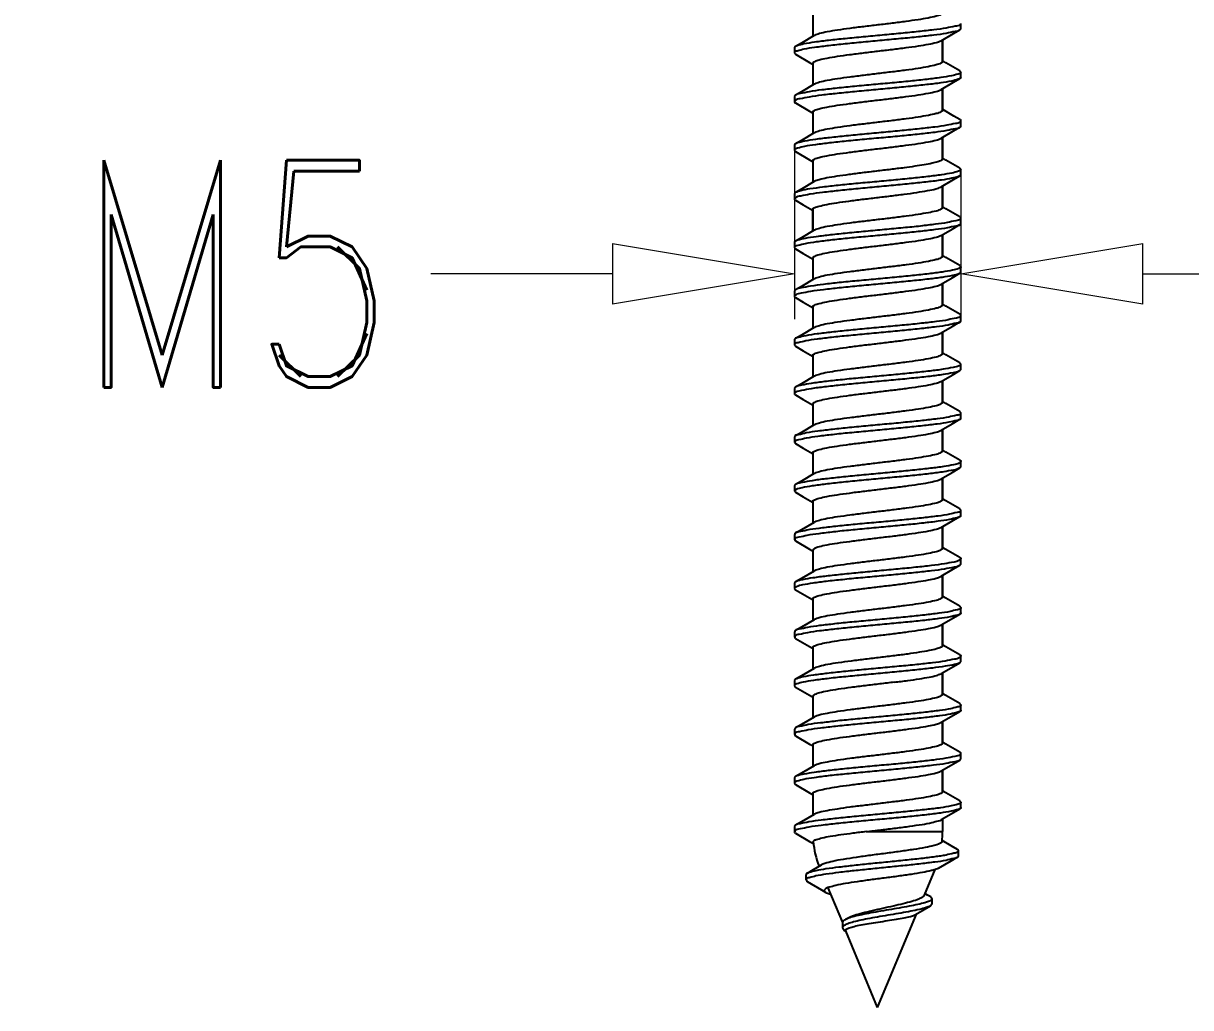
# Model space of a CAD drawing. Header units: millimetres. Extents: x -1995 to -555, y 489 to 1011.
# Drawn here: x -1491.46 to -1455.5, y 550.83 to 581.16 of the extents above; entities that cross this region are included whole.
import ezdxf

# ---------------------------------------------------------------- set-up
doc = ezdxf.new("R2010")
doc.units = ezdxf.units.MM
doc.layers.add('dim', color=82, linetype='Continuous', lineweight=9)
doc.styles.add('ROMAND', font='romand.shx', dxfattribs={"width": 0.75, "bigfont": 'gbcbig.shx'})
doc.dimstyles.new('YanXiu', dxfattribs={"dimtxt": 2.5, "dimasz": 2.2, "dimexe": 1, "dimexo": 0, "dimgap": 0.66, "dimtad": 0, "dimzin": 1, "dimdsep": 46, "dimtxsty": 'ROMAND', "dimblk": 'CLOSEDBLANK', "dimcen": 0, "dimclrd": 3, "dimclre": 3, "dimclrt": 7, "dimazin": 0, "dimtfac": 1, "dimtofl": 0, "dimtmove": 0, "dimatfit": 3, "dimldrblk": 'CLOSEDBLANK', "dimfxl": 1, "dimlwd": 5, "dimlwe": 5, "dimarcsym": 0})

# ---------------------------------------------------------------- blocks, each defined once
blk = doc.blocks.new('_ClosedBlank')
at = {"color": 0, "linetype": 'ByBlock', "lineweight": -2}
for p, q in [((-1, 0.1667), (0, 0)), ((-1, 0.1667), (-1, -0.1667)), ((0, 0), (-1, -0.1667))]:
    blk.add_line(p, q, dxfattribs=at)
blk = doc.blocks.new('*D175')
at = {"layer": 'Defpoints', "color": 0}
for p in [(-1467.705, 578.83), (-1462.575, 578.08), (-1467.705, 573.442)]:
    blk.add_point(p, dxfattribs=at)
at = {"layer": 'dim', "color": 3, "lineweight": 5}
for p, q in [((-1467.705, 577.431), (-1467.705, 572.043)), ((-1462.575, 576.681), (-1462.575, 572.043)), ((-1473.305, 573.442), (-1478.905, 573.442)), ((-1456.975, 573.442), (-1451.375, 573.442))]:
    blk.add_line(p, q, dxfattribs=at)
at = {"layer": 'dim', "color": 3, "lineweight": 5, "xscale": 5.600000000000001, "yscale": 5.600000000000001, "zscale": 5.600000000000001}
blk.add_blockref('_ClosedBlank', (-1467.705, 573.442), dxfattribs=at)
at = {"layer": 'dim', "color": 3, "lineweight": 5, "xscale": 5.600000000000001, "yscale": 5.600000000000001, "zscale": 5.600000000000001, "rotation": 180}
blk.add_blockref('_ClosedBlank', (-1462.575, 573.442), dxfattribs=at)
at = {"layer": 'dim', "color": 7, "insert": (-1484.929, 573.442), "char_height": 7, "attachment_point": 5, "style": 'ROMAND'}
blk.add_mtext('M5', dxfattribs=at)

msp = doc.modelspace()

# ---------------------------------------------------------------- linework, layer by layer
at = {"color": 7, "linetype": 'Continuous'}
for p, q in [((-1467.14, 581.423), (-1467.14, 580.762)), ((-1462.575, 580.999), (-1462.575, 581.161)), ((-1462.575, 580.999), (-1462.608, 580.961)), ((-1467.705, 580.411), (-1467.705, 580.249)), ((-1463.14, 579.987), (-1463.14, 580.648)), ((-1463.14, 580.648), (-1463.14, 579.987)), ((-1467.705, 580.249), (-1467.672, 580.211)), ((-1467.14, 579.923), (-1467.14, 579.262)), ((-1462.608, 579.699), (-1462.575, 579.661)), ((-1462.575, 579.499), (-1462.575, 579.661)), ((-1467.672, 578.949), (-1467.705, 578.911)), ((-1463.14, 578.487), (-1463.14, 579.148)), ((-1463.14, 579.148), (-1463.14, 578.487)), ((-1467.705, 578.911), (-1467.705, 578.749)), ((-1467.14, 578.423), (-1467.14, 577.762)), ((-1462.792, 578.307), (-1463.129, 578.505)), ((-1462.608, 578.199), (-1462.792, 578.307)), ((-1462.575, 577.999), (-1462.575, 578.161)), ((-1463.14, 576.987), (-1463.14, 577.648)), ((-1463.14, 577.648), (-1463.14, 576.987)), ((-1467.705, 577.411), (-1467.705, 577.249)), ((-1467.705, 577.249), (-1467.672, 577.211)), ((-1467.14, 576.923), (-1467.14, 576.262)), ((-1462.608, 576.699), (-1462.575, 576.661)), ((-1462.575, 576.499), (-1462.608, 576.461)), ((-1462.575, 576.499), (-1462.575, 576.661)), ((-1463.14, 575.487), (-1463.14, 576.148)), ((-1463.14, 576.148), (-1463.14, 575.487)), ((-1467.672, 575.949), (-1467.705, 575.911)), ((-1467.705, 575.911), (-1467.705, 575.749)), ((-1467.672, 575.711), (-1467.436, 575.572)), ((-1467.436, 575.572), (-1467.151, 575.404)), ((-1467.14, 574.762), (-1467.14, 575.423)), ((-1467.14, 575.423), (-1467.14, 574.762)), ((-1462.575, 574.999), (-1462.575, 575.161)), ((-1463.14, 573.987), (-1463.14, 574.648)), ((-1463.14, 574.648), (-1463.14, 573.987)), ((-1467.705, 574.411), (-1467.705, 574.249)), ((-1467.705, 574.249), (-1467.672, 574.211)), ((-1467.672, 574.211), (-1467.436, 574.072)), ((-1467.436, 574.072), (-1467.151, 573.904)), ((-1467.14, 573.923), (-1467.14, 573.262)), ((-1462.608, 573.699), (-1462.575, 573.661)), ((-1462.575, 573.499), (-1462.575, 573.661)), ((-1462.575, 573.499), (-1462.608, 573.461)), ((-1467.672, 572.949), (-1467.705, 572.911)), ((-1467.705, 572.911), (-1467.705, 572.749)), ((-1463.14, 572.487), (-1463.14, 573.148)), ((-1463.14, 573.148), (-1463.14, 572.487)), ((-1467.672, 572.711), (-1467.436, 572.572)), ((-1467.436, 572.572), (-1467.151, 572.404)), ((-1467.14, 572.423), (-1467.14, 571.762)), ((-1462.575, 571.999), (-1462.575, 572.161)), ((-1467.705, 571.411), (-1467.705, 571.249)), ((-1463.14, 570.987), (-1463.14, 571.648)), ((-1463.14, 571.648), (-1463.14, 570.987)), ((-1467.705, 571.249), (-1467.673, 571.211)), ((-1467.673, 571.211), (-1467.436, 571.072)), ((-1467.436, 571.072), (-1467.151, 570.904)), ((-1467.14, 570.923), (-1467.14, 570.262)), ((-1462.608, 570.699), (-1462.575, 570.661)), ((-1462.575, 570.499), (-1462.608, 570.461)), ((-1462.575, 570.499), (-1462.575, 570.661)), ((-1463.14, 569.487), (-1463.14, 570.148)), ((-1463.14, 570.148), (-1463.14, 569.487)), ((-1467.672, 569.949), (-1467.705, 569.911)), ((-1467.705, 569.911), (-1467.705, 569.749)), ((-1467.672, 569.711), (-1467.436, 569.572)), ((-1467.436, 569.572), (-1467.151, 569.404)), ((-1467.14, 569.423), (-1467.14, 568.762)), ((-1462.608, 569.199), (-1462.575, 569.161)), ((-1462.575, 568.999), (-1462.575, 569.161)), ((-1463.14, 567.987), (-1463.14, 568.648)), ((-1463.14, 568.648), (-1463.14, 567.987)), ((-1467.705, 568.411), (-1467.705, 568.249)), ((-1467.705, 568.249), (-1467.672, 568.211)), ((-1467.672, 568.211), (-1467.436, 568.072)), ((-1467.436, 568.072), (-1467.151, 567.904)), ((-1467.14, 567.923), (-1467.14, 567.262)), ((-1462.575, 567.499), (-1462.608, 567.461)), ((-1462.575, 567.499), (-1462.575, 567.661)), ((-1463.14, 566.487), (-1463.14, 567.148)), ((-1463.14, 567.148), (-1463.14, 566.487)), ((-1467.672, 566.949), (-1467.705, 566.911)), ((-1467.705, 566.911), (-1467.705, 566.749)), ((-1467.705, 566.749), (-1467.672, 566.711)), ((-1467.672, 566.711), (-1467.436, 566.572)), ((-1467.436, 566.572), (-1467.151, 566.404)), ((-1467.14, 566.423), (-1467.14, 565.762)), ((-1462.608, 566.199), (-1462.575, 566.161)), ((-1462.575, 565.999), (-1462.575, 566.161)), ((-1463.14, 564.987), (-1463.14, 565.648)), ((-1463.14, 565.648), (-1463.14, 564.987)), ((-1467.705, 565.411), (-1467.705, 565.249)), ((-1467.14, 564.923), (-1467.14, 564.262)), ((-1462.575, 564.499), (-1462.575, 564.661)), ((-1462.575, 564.499), (-1462.608, 564.461)), ((-1467.672, 563.949), (-1467.705, 563.911)), ((-1467.705, 563.911), (-1467.705, 563.749)), ((-1463.14, 563.487), (-1463.14, 564.148)), ((-1463.14, 564.148), (-1463.14, 563.487)), ((-1467.705, 563.749), (-1467.672, 563.711)), ((-1467.14, 563.423), (-1467.14, 562.762)), ((-1462.608, 563.199), (-1462.575, 563.161)), ((-1462.575, 562.999), (-1462.575, 563.161)), ((-1467.705, 562.411), (-1467.705, 562.249)), ((-1463.14, 561.987), (-1463.14, 562.648)), ((-1463.14, 562.648), (-1463.14, 561.987)), ((-1467.14, 561.923), (-1467.14, 561.262)), ((-1462.575, 561.499), (-1462.608, 561.461)), ((-1462.575, 561.499), (-1462.575, 561.661)), ((-1463.14, 560.487), (-1463.14, 561.148)), ((-1463.14, 561.148), (-1463.14, 560.487)), ((-1467.672, 560.949), (-1467.705, 560.911)), ((-1467.705, 560.911), (-1467.705, 560.749)), ((-1467.705, 560.749), (-1467.672, 560.711)), ((-1467.14, 560.423), (-1467.14, 559.762)), ((-1462.608, 560.199), (-1462.575, 560.161)), ((-1462.575, 559.999), (-1462.575, 560.161)), ((-1463.14, 558.987), (-1463.14, 559.648)), ((-1463.14, 559.648), (-1463.14, 558.987)), ((-1467.705, 559.411), (-1467.705, 559.249)), ((-1467.14, 558.923), (-1467.14, 558.262)), ((-1462.575, 558.499), (-1462.608, 558.461)), ((-1462.575, 558.499), (-1462.575, 558.661)), ((-1463.14, 557.487), (-1463.14, 558.148)), ((-1463.14, 558.148), (-1463.14, 557.487)), ((-1467.672, 557.949), (-1467.705, 557.911)), ((-1467.705, 557.911), (-1467.705, 557.749)), ((-1467.705, 557.749), (-1467.672, 557.711)), ((-1467.14, 557.423), (-1467.14, 556.762)), ((-1462.608, 557.199), (-1462.575, 557.161)), ((-1462.575, 556.999), (-1462.575, 557.161)), ((-1463.14, 556.648), (-1463.14, 556.255)), ((-1467.672, 556.449), (-1467.705, 556.411)), ((-1467.705, 556.411), (-1467.705, 556.249)), ((-1467.672, 556.211), (-1467.236, 555.955)), ((-1467.236, 555.955), (-1467.117, 555.885)), ((-1465.493, 556.255), (-1463.14, 556.255)), ((-1462.878, 555.819), (-1463.154, 555.982)), ((-1462.684, 555.705), (-1462.878, 555.819)), ((-1462.651, 555.504), (-1462.651, 555.666)), ((-1467.35, 554.925), (-1467.35, 554.762)), ((-1463.377, 555.085), (-1463.705, 554.295)), ((-1467.312, 554.718), (-1466.874, 554.463)), ((-1466.671, 554.525), (-1466.226, 553.451)), ((-1466.874, 554.463), (-1466.735, 554.382)), ((-1463.6, 554.299), (-1463.682, 554.35)), ((-1463.506, 554.241), (-1463.6, 554.299)), ((-1463.506, 554.241), (-1463.463, 554.188)), ((-1463.463, 554.026), (-1463.463, 554.188)), ((-1463.463, 554.026), (-1463.514, 553.967)), ((-1466.222, 553.452), (-1466.222, 553.29)), ((-1465.14, 550.83), (-1463.945, 553.715)), ((-1466.141, 553.198), (-1466.114, 553.182)), ((-1465.14, 550.83), (-1466.122, 553.2))]:
    msp.add_line(p, q, dxfattribs=at)
for points in [[(-1467.098, 580.786), (-1467.488, 580.557), (-1467.672, 580.449)], [(-1463.181, 580.624), (-1462.799, 580.848), (-1462.608, 580.961)], [(-1467.672, 580.211), (-1467.236, 579.955), (-1467.151, 579.904)], [(-1462.608, 579.699), (-1463.037, 579.951), (-1463.129, 580.005)], [(-1463.181, 579.124), (-1462.799, 579.348), (-1462.608, 579.461)], [(-1467.098, 579.286), (-1467.488, 579.057), (-1467.672, 578.949)], [(-1467.672, 578.711), (-1467.236, 578.455), (-1467.151, 578.404)], [(-1463.181, 577.624), (-1462.799, 577.848), (-1462.608, 577.961)], [(-1467.098, 577.786), (-1467.488, 577.557), (-1467.672, 577.449)], [(-1467.672, 577.211), (-1467.236, 576.955), (-1467.151, 576.904)], [(-1462.608, 576.699), (-1463.037, 576.951), (-1463.129, 577.005)], [(-1463.181, 576.124), (-1462.799, 576.348), (-1462.608, 576.461)], [(-1467.098, 576.286), (-1467.488, 576.057), (-1467.672, 575.949)], [(-1462.608, 575.199), (-1463.037, 575.451), (-1463.129, 575.505)], [(-1467.098, 574.786), (-1467.488, 574.557), (-1467.672, 574.449)], [(-1463.181, 574.624), (-1462.844, 574.822), (-1462.608, 574.961)], [(-1462.608, 573.699), (-1463.037, 573.951), (-1463.129, 574.005)], [(-1467.098, 573.286), (-1467.488, 573.057), (-1467.672, 572.949)], [(-1463.181, 573.124), (-1462.844, 573.322), (-1462.608, 573.461)], [(-1462.608, 572.199), (-1463.037, 572.451), (-1463.129, 572.505)], [(-1467.098, 571.786), (-1467.488, 571.557), (-1467.672, 571.449)], [(-1463.181, 571.624), (-1462.844, 571.822), (-1462.608, 571.961)], [(-1462.608, 570.699), (-1463.037, 570.951), (-1463.129, 571.005)], [(-1463.181, 570.124), (-1462.844, 570.322), (-1462.608, 570.461)], [(-1467.098, 570.286), (-1467.488, 570.057), (-1467.672, 569.949)], [(-1462.608, 569.199), (-1463.037, 569.451), (-1463.129, 569.505)], [(-1463.181, 568.624), (-1462.844, 568.822), (-1462.608, 568.961)], [(-1467.098, 568.786), (-1467.488, 568.557), (-1467.672, 568.449)], [(-1462.608, 567.699), (-1463.037, 567.951), (-1463.129, 568.005)], [(-1463.181, 567.124), (-1462.844, 567.322), (-1462.608, 567.461)], [(-1467.098, 567.286), (-1467.488, 567.057), (-1467.672, 566.949)], [(-1462.608, 566.199), (-1463.037, 566.451), (-1463.129, 566.505)], [(-1467.098, 565.786), (-1467.488, 565.557), (-1467.672, 565.449)], [(-1463.181, 565.624), (-1462.799, 565.848), (-1462.608, 565.961)], [(-1467.672, 565.211), (-1467.236, 564.955), (-1467.151, 564.904)], [(-1462.608, 564.699), (-1463.037, 564.951), (-1463.129, 565.005)], [(-1467.098, 564.286), (-1467.488, 564.057), (-1467.672, 563.949)], [(-1463.181, 564.124), (-1462.799, 564.348), (-1462.608, 564.461)], [(-1467.672, 563.711), (-1467.236, 563.455), (-1467.151, 563.404)], [(-1462.608, 563.199), (-1463.037, 563.451), (-1463.129, 563.505)], [(-1467.098, 562.786), (-1467.488, 562.557), (-1467.672, 562.449)], [(-1463.181, 562.624), (-1462.799, 562.848), (-1462.608, 562.961)], [(-1467.672, 562.211), (-1467.236, 561.955), (-1467.151, 561.904)], [(-1462.608, 561.699), (-1463.037, 561.951), (-1463.129, 562.005)], [(-1463.181, 561.124), (-1462.799, 561.348), (-1462.608, 561.461)], [(-1467.098, 561.286), (-1467.488, 561.057), (-1467.672, 560.949)], [(-1467.672, 560.711), (-1467.236, 560.455), (-1467.151, 560.404)], [(-1462.608, 560.199), (-1463.037, 560.451), (-1463.129, 560.505)], [(-1463.181, 559.624), (-1462.799, 559.848), (-1462.608, 559.961)], [(-1467.098, 559.786), (-1467.488, 559.557), (-1467.672, 559.449)], [(-1467.672, 559.211), (-1467.236, 558.955), (-1467.151, 558.904)], [(-1462.608, 558.699), (-1463.037, 558.951), (-1463.129, 559.005)], [(-1463.181, 558.124), (-1462.799, 558.348), (-1462.608, 558.461)], [(-1467.098, 558.286), (-1467.488, 558.057), (-1467.672, 557.949)], [(-1467.672, 557.711), (-1467.236, 557.455), (-1467.151, 557.404)], [(-1462.608, 557.199), (-1463.037, 557.451), (-1463.129, 557.505)], [(-1467.098, 556.786), (-1467.488, 556.557), (-1467.672, 556.449)], [(-1463.181, 556.624), (-1462.799, 556.848), (-1462.608, 556.961)], [(-1466.884, 555.225), (-1467.129, 555.077), (-1467.314, 554.967)], [(-1463.26, 555.129), (-1462.877, 555.353), (-1462.685, 555.465)], [(-1463.972, 553.699), (-1463.711, 553.852), (-1463.514, 553.967)]]:
    msp.add_lwpolyline(points, dxfattribs=at)
for centre, radius, start, end in [((-1467.517, 569.757), 0.245, 124.9063, 128.7665), ((-1464.14, 556.255), 3, 185.7011, 200.8129), ((-1464.14, 556.255), 3, 185.7867, 200.8186), ((-1466.14, 556.255), 3, 354.1962, 0)]:
    msp.add_arc(centre, radius, start, end, dxfattribs=at)
for points, start_tangent, end_tangent in [([(-1463.14, 581.487), (-1463.19, 581.434), (-1463.34, 581.38), (-1463.582, 581.326), (-1463.896, 581.273), (-1464.271, 581.22), (-1464.691, 581.166), (-1465.133, 581.113), (-1465.576, 581.06), (-1466, 581.006), (-1466.376, 580.953), (-1466.692, 580.9), (-1466.936, 580.846), (-1467.089, 580.791), (-1467.099, 580.786)], (0, -1), (-0.870611, -0.491972)), ([(-1462.585, 581.163), (-1462.602, 581.126), (-1462.753, 581.072), (-1463.027, 581.017), (-1463.41, 580.963), (-1463.884, 580.908), (-1464.422, 580.854), (-1464.998, 580.799), (-1465.581, 580.745), (-1466.141, 580.69), (-1466.65, 580.636), (-1467.08, 580.581), (-1467.409, 580.527), (-1467.621, 580.473), (-1467.673, 580.451)], (-0.216056, -0.976381), (-0.885365, -0.464897)), ([(-1462.606, 580.959), (-1462.753, 580.909), (-1463.027, 580.855), (-1463.41, 580.8), (-1463.884, 580.746), (-1464.422, 580.691), (-1464.998, 580.637), (-1465.581, 580.582), (-1466.141, 580.528), (-1466.65, 580.473), (-1467.08, 580.419), (-1467.409, 580.365), (-1467.621, 580.31), (-1467.704, 580.256), (-1467.703, 580.249)], (-0.645369, -0.763871), (0.29618, -0.955132)), ([(-1467.673, 580.451), (-1467.704, 580.418), (-1467.703, 580.412)], (-0.885365, -0.464897), (0.29618, -0.955132)), ([(-1463.181, 580.624), (-1463.19, 580.619), (-1463.338, 580.565), (-1463.576, 580.512), (-1463.893, 580.458), (-1464.272, 580.405), (-1464.695, 580.351), (-1465.14, 580.298), (-1465.585, 580.244), (-1466.008, 580.19), (-1466.387, 580.137), (-1466.704, 580.083), (-1466.942, 580.03), (-1467.09, 579.976), (-1467.14, 579.923)], (-0.870055, -0.492955), (0, -1)), ([(-1462.577, 579.661), (-1462.576, 579.655), (-1462.657, 579.601), (-1462.866, 579.546), (-1463.194, 579.492), (-1463.622, 579.437), (-1464.13, 579.383), (-1464.689, 579.328), (-1465.272, 579.274), (-1465.848, 579.219), (-1466.388, 579.165), (-1466.862, 579.11), (-1467.248, 579.056), (-1467.524, 579.001), (-1467.673, 578.95)], (0.276932, -0.960889), (-0.653608, -0.756833)), ([(-1463.14, 579.987), (-1463.189, 579.934), (-1463.339, 579.88), (-1463.579, 579.826), (-1463.893, 579.773), (-1464.268, 579.72), (-1464.687, 579.667), (-1465.129, 579.614), (-1465.572, 579.56), (-1465.998, 579.506), (-1466.376, 579.453), (-1466.691, 579.4), (-1466.936, 579.346), (-1467.089, 579.291), (-1467.099, 579.286)], (0, -1), (-0.870656, -0.491892)), ([(-1462.607, 579.459), (-1462.657, 579.438), (-1462.866, 579.384), (-1463.194, 579.329), (-1463.622, 579.275), (-1464.13, 579.22), (-1464.689, 579.166), (-1465.272, 579.111), (-1465.848, 579.057), (-1466.388, 579.002), (-1466.862, 578.948), (-1467.248, 578.893), (-1467.524, 578.839), (-1467.676, 578.784), (-1467.696, 578.746)], (-0.882802, -0.469746), (-0.235907, -0.971776)), ([(-1462.577, 579.498), (-1462.576, 579.493), (-1462.607, 579.459)], (0.276932, -0.960889), (-0.882802, -0.469746)), ([(-1467.14, 578.423), (-1467.09, 578.476), (-1466.942, 578.53), (-1466.704, 578.583), (-1466.387, 578.637), (-1466.008, 578.69), (-1465.585, 578.744), (-1465.14, 578.798), (-1464.695, 578.851), (-1464.272, 578.905), (-1463.893, 578.958), (-1463.576, 579.012), (-1463.338, 579.065), (-1463.19, 579.119), (-1463.181, 579.124)], (0, 1), (0.870055, 0.492955)), ([(-1467.696, 578.746), (-1467.697, 578.73), (-1467.677, 578.703)], (-0.235907, -0.971776), (0.844959, -0.534832)), ([(-1463.14, 578.487), (-1463.189, 578.434), (-1463.337, 578.38), (-1463.577, 578.327), (-1463.89, 578.274), (-1464.266, 578.22), (-1464.683, 578.167), (-1465.124, 578.114), (-1465.569, 578.061), (-1465.996, 578.007), (-1466.376, 577.953), (-1466.691, 577.9), (-1466.936, 577.846), (-1467.089, 577.791), (-1467.099, 577.786)], (0, -1), (-0.870671, -0.491867)), ([(-1462.604, 577.958), (-1462.739, 577.913), (-1463.006, 577.858), (-1463.383, 577.804), (-1463.852, 577.749), (-1464.387, 577.695), (-1464.961, 577.64), (-1465.545, 577.586), (-1466.108, 577.531), (-1466.62, 577.477), (-1467.055, 577.422), (-1467.392, 577.368), (-1467.611, 577.313), (-1467.703, 577.259), (-1467.701, 577.25)], (-0.628124, -0.778113), (0.329877, -0.944024)), ([(-1462.586, 578.163), (-1462.597, 578.13), (-1462.739, 578.075), (-1463.006, 578.021), (-1463.383, 577.966), (-1463.852, 577.912), (-1464.387, 577.857), (-1464.961, 577.803), (-1465.545, 577.748), (-1466.108, 577.694), (-1466.62, 577.639), (-1467.055, 577.585), (-1467.392, 577.53), (-1467.611, 577.476), (-1467.674, 577.453)], (-0.127214, -0.991875), (-0.890414, -0.455151)), ([(-1462.586, 578), (-1462.597, 577.967), (-1462.604, 577.958)], (-0.127214, -0.991875), (-0.628124, -0.778113)), ([(-1462.601, 578.207), (-1462.587, 578.184), (-1462.586, 578.163)], (0.757158, -0.653232), (-0.127214, -0.991875)), ([(-1467.14, 576.923), (-1467.09, 576.976), (-1466.942, 577.03), (-1466.704, 577.083), (-1466.387, 577.137), (-1466.008, 577.19), (-1465.585, 577.244), (-1465.14, 577.298), (-1464.695, 577.351), (-1464.272, 577.405), (-1463.893, 577.458), (-1463.576, 577.512), (-1463.338, 577.565), (-1463.19, 577.619), (-1463.181, 577.624)], (0, 1), (0.870055, 0.492955)), ([(-1467.674, 577.453), (-1467.703, 577.421), (-1467.701, 577.413)], (-0.890414, -0.455151), (0.329877, -0.944024)), ([(-1463.14, 576.987), (-1463.176, 576.942), (-1463.285, 576.896), (-1463.464, 576.85), (-1463.702, 576.804), (-1463.993, 576.758), (-1464.326, 576.712)], (0, -1), (-0.99157, -0.129574)), ([(-1464.326, 576.712), (-1464.743, 576.66), (-1465.178, 576.608), (-1465.614, 576.555), (-1466.03, 576.502), (-1466.398, 576.45), (-1466.705, 576.398), (-1466.942, 576.344), (-1467.091, 576.29), (-1467.099, 576.286)], (-0.99157, -0.129574), (-0.869062, -0.494704)), ([(-1462.575, 576.661), (-1462.575, 576.659), (-1462.648, 576.604), (-1462.85, 576.55), (-1463.17, 576.495), (-1463.593, 576.441), (-1464.096, 576.386)], (0.148634, -0.988892), (-0.994849, -0.101367)), ([(-1462.608, 576.461), (-1462.648, 576.442), (-1462.85, 576.387), (-1463.17, 576.333), (-1463.593, 576.278), (-1464.096, 576.224)], (-0.868693, -0.495351), (-0.994849, -0.101367)), ([(-1464.096, 576.224), (-1464.653, 576.169), (-1465.236, 576.115), (-1465.813, 576.06), (-1466.356, 576.006), (-1466.835, 575.951), (-1467.227, 575.897), (-1467.51, 575.842), (-1467.67, 575.788), (-1467.698, 575.746)], (-0.994849, -0.101367), (-0.296944, -0.954895)), ([(-1464.096, 576.386), (-1464.653, 576.332), (-1465.236, 576.277), (-1465.813, 576.223), (-1466.356, 576.168), (-1466.835, 576.114), (-1467.227, 576.059), (-1467.51, 576.005), (-1467.67, 575.95), (-1467.672, 575.949)], (-0.994849, -0.101367), (-0.693285, -0.720664)), ([(-1464.326, 575.898), (-1463.93, 575.953), (-1463.599, 576.008), (-1463.348, 576.063), (-1463.193, 576.118), (-1463.181, 576.124)], (0.99157, 0.129574), (0.87248, 0.48865)), ([(-1467.698, 575.746), (-1467.7, 575.733), (-1467.676, 575.704)], (-0.296944, -0.954895), (0.877917, -0.478813)), ([(-1467.14, 575.423), (-1467.091, 575.476), (-1466.942, 575.53), (-1466.705, 575.583), (-1466.398, 575.635), (-1466.03, 575.687), (-1465.614, 575.74), (-1465.178, 575.793), (-1464.743, 575.845), (-1464.326, 575.898)], (0, 1), (0.99157, 0.129574)), ([(-1463.14, 575.487), (-1463.189, 575.434), (-1463.337, 575.38), (-1463.577, 575.327), (-1463.89, 575.274), (-1464.266, 575.22), (-1464.684, 575.167), (-1465.125, 575.114), (-1465.569, 575.061), (-1465.997, 575.007), (-1466.376, 574.953), (-1466.691, 574.9), (-1466.936, 574.846), (-1467.089, 574.791), (-1467.099, 574.786)], (0, -1), (-0.87067, -0.491867)), ([(-1462.587, 575.162), (-1462.593, 575.133), (-1462.727, 575.079), (-1462.986, 575.024), (-1463.357, 574.97), (-1463.82, 574.915), (-1464.352, 574.861), (-1464.925, 574.806), (-1465.509, 574.752), (-1466.073, 574.697), (-1466.59, 574.643), (-1467.031, 574.588), (-1467.374, 574.534), (-1467.601, 574.479), (-1467.675, 574.455)], (-0.025346, -0.999679), (-0.885482, -0.464674)), ([(-1462.587, 574.999), (-1462.593, 574.971), (-1462.602, 574.956)], (-0.025346, -0.999679), (-0.647859, -0.76176)), ([(-1462.601, 575.205), (-1462.591, 575.188), (-1462.587, 575.162)], (0.674841, -0.737964), (-0.025346, -0.999679)), ([(-1462.602, 574.956), (-1462.727, 574.916), (-1462.986, 574.862), (-1463.357, 574.807), (-1463.82, 574.753), (-1464.352, 574.698), (-1464.925, 574.644), (-1465.509, 574.589), (-1466.073, 574.535), (-1466.59, 574.48), (-1467.031, 574.426), (-1467.374, 574.371), (-1467.601, 574.317), (-1467.701, 574.262), (-1467.699, 574.251)], (-0.647859, -0.76176), (0.316173, -0.948702)), ([(-1467.675, 574.455), (-1467.701, 574.425), (-1467.699, 574.413)], (-0.885482, -0.464674), (0.316173, -0.948702)), ([(-1463.181, 574.624), (-1463.19, 574.619), (-1463.338, 574.565), (-1463.576, 574.512), (-1463.893, 574.458), (-1464.272, 574.405), (-1464.695, 574.351), (-1465.14, 574.298), (-1465.585, 574.244), (-1466.008, 574.19), (-1466.387, 574.137), (-1466.704, 574.083), (-1466.942, 574.03), (-1467.09, 573.976), (-1467.14, 573.923)], (-0.87005, -0.492964), (0, -1)), ([(-1463.14, 573.987), (-1463.189, 573.934), (-1463.336, 573.881), (-1463.574, 573.827), (-1463.887, 573.774), (-1464.263, 573.721), (-1464.68, 573.668), (-1465.121, 573.615), (-1465.566, 573.561), (-1465.995, 573.507), (-1466.376, 573.453), (-1466.691, 573.4), (-1466.936, 573.346), (-1467.089, 573.291), (-1467.099, 573.286)], (0, -1), (-0.870657, -0.49189)), ([(-1462.575, 573.661), (-1462.639, 573.608), (-1462.833, 573.553), (-1463.147, 573.499), (-1463.564, 573.444), (-1464.063, 573.39), (-1464.617, 573.335), (-1465.199, 573.281), (-1465.778, 573.226), (-1466.323, 573.172), (-1466.807, 573.117), (-1467.205, 573.063), (-1467.496, 573.008), (-1467.664, 572.954), (-1467.671, 572.948)], (-0.0555, -0.998459), (-0.737581, -0.675259)), ([(-1462.608, 573.462), (-1462.639, 573.445), (-1462.833, 573.391), (-1463.147, 573.336), (-1463.564, 573.282), (-1464.063, 573.227), (-1464.617, 573.173), (-1465.199, 573.118), (-1465.778, 573.064), (-1466.323, 573.009), (-1466.807, 572.955), (-1467.205, 572.9), (-1467.496, 572.846), (-1467.664, 572.791), (-1467.7, 572.747)], (-0.848163, -0.529736), (-0.328152, -0.944625)), ([(-1467.14, 572.423), (-1467.09, 572.476), (-1466.942, 572.53), (-1466.704, 572.583), (-1466.387, 572.637), (-1466.008, 572.69), (-1465.585, 572.744), (-1465.14, 572.798), (-1464.695, 572.851), (-1464.272, 572.905), (-1463.893, 572.958), (-1463.576, 573.012), (-1463.338, 573.065), (-1463.19, 573.119), (-1463.181, 573.124)], (0, 1), (0.87005, 0.492964)), ([(-1467.7, 572.747), (-1467.702, 572.737), (-1467.675, 572.706)], (-0.328152, -0.944625), (0.889569, -0.4568)), ([(-1463.14, 572.487), (-1463.189, 572.434), (-1463.335, 572.381), (-1463.572, 572.328), (-1463.884, 572.274), (-1464.261, 572.221), (-1464.677, 572.168), (-1465.117, 572.115), (-1465.562, 572.062), (-1465.993, 572.007), (-1466.376, 571.953), (-1466.692, 571.9), (-1466.936, 571.846), (-1467.089, 571.791), (-1467.099, 571.786)], (0, -1), (-0.870612, -0.49197)), ([(-1462.586, 572.16), (-1462.589, 572.137), (-1462.715, 572.082), (-1462.966, 572.028), (-1463.331, 571.973), (-1463.789, 571.919), (-1464.317, 571.864), (-1464.888, 571.81), (-1465.472, 571.755), (-1466.039, 571.701), (-1466.559, 571.646), (-1467.006, 571.592), (-1467.356, 571.537), (-1467.591, 571.483), (-1467.678, 571.458)], (0.079193, -0.996859), (-0.845302, -0.534288)), ([(-1462.603, 572.203), (-1462.595, 572.191), (-1462.586, 572.16)], (0.631844, -0.775095), (0.079193, -0.996859)), ([(-1462.601, 571.954), (-1462.715, 571.92), (-1462.966, 571.865), (-1463.331, 571.811), (-1463.789, 571.756), (-1464.317, 571.702), (-1464.888, 571.647), (-1465.472, 571.593), (-1466.039, 571.538), (-1466.559, 571.484), (-1467.006, 571.429), (-1467.356, 571.375), (-1467.591, 571.32), (-1467.698, 571.266), (-1467.698, 571.25)], (-0.715123, -0.698998), (0.181717, -0.983351)), ([(-1462.586, 571.998), (-1462.589, 571.974), (-1462.601, 571.954)], (0.079193, -0.996859), (-0.715123, -0.698998)), ([(-1467.678, 571.458), (-1467.698, 571.428), (-1467.698, 571.413)], (-0.845302, -0.534288), (0.181717, -0.983351)), ([(-1467.14, 570.923), (-1467.09, 570.976), (-1466.942, 571.03), (-1466.704, 571.083), (-1466.387, 571.137), (-1466.008, 571.19), (-1465.585, 571.244), (-1465.14, 571.298), (-1464.695, 571.351), (-1464.272, 571.405), (-1463.893, 571.458), (-1463.576, 571.512), (-1463.338, 571.565), (-1463.19, 571.619), (-1463.181, 571.624)], (0, 1), (0.87005, 0.492964)), ([(-1463.14, 570.987), (-1463.189, 570.934), (-1463.336, 570.881), (-1463.575, 570.827), (-1463.888, 570.774), (-1464.264, 570.721), (-1464.681, 570.668), (-1465.121, 570.615), (-1465.566, 570.561), (-1465.995, 570.507), (-1466.376, 570.453), (-1466.691, 570.4), (-1466.936, 570.346), (-1467.089, 570.291), (-1467.099, 570.286)], (0, -1), (-0.870661, -0.491884)), ([(-1462.631, 570.449), (-1462.818, 570.394), (-1463.124, 570.34), (-1463.535, 570.285), (-1464.03, 570.231), (-1464.581, 570.176), (-1465.162, 570.122), (-1465.742, 570.067), (-1466.291, 570.013), (-1466.779, 569.958), (-1467.183, 569.904), (-1467.481, 569.849), (-1467.657, 569.795), (-1467.702, 569.748)], (-0.867739, -0.49702), (-0.31959, -0.947556)), ([(-1462.576, 570.661), (-1462.631, 570.611), (-1462.818, 570.557), (-1463.124, 570.502), (-1463.535, 570.448), (-1464.03, 570.393), (-1464.581, 570.339), (-1465.162, 570.284), (-1465.742, 570.23), (-1466.291, 570.175), (-1466.779, 570.121), (-1467.183, 570.066), (-1467.481, 570.012), (-1467.657, 569.957)], (-0.226583, -0.973992), (-0.81953, -0.573036)), ([(-1462.609, 570.463), (-1462.631, 570.449)], (-0.821099, -0.570786), (-0.867739, -0.49702)), ([(-1463.181, 570.124), (-1463.19, 570.119), (-1463.338, 570.065), (-1463.576, 570.012), (-1463.893, 569.958), (-1464.272, 569.905), (-1464.695, 569.851), (-1465.14, 569.798), (-1465.585, 569.744), (-1466.008, 569.69), (-1466.387, 569.637), (-1466.704, 569.583), (-1466.942, 569.53), (-1467.09, 569.476), (-1467.14, 569.423)], (-0.87005, -0.492964), (0, -1)), ([(-1467.702, 569.748), (-1467.703, 569.74), (-1467.674, 569.708)], (-0.31959, -0.947556), (0.888827, -0.458244)), ([(-1463.14, 569.487), (-1463.189, 569.434), (-1463.335, 569.381), (-1463.572, 569.327), (-1463.884, 569.274), (-1464.261, 569.221), (-1464.678, 569.168), (-1465.117, 569.115), (-1465.562, 569.062), (-1465.993, 569.007), (-1466.376, 568.953), (-1466.692, 568.9), (-1466.936, 568.846), (-1467.089, 568.791), (-1467.099, 568.786)], (0, -1), (-0.87062, -0.491956)), ([(-1462.602, 568.953), (-1462.703, 568.923), (-1462.947, 568.869), (-1463.305, 568.814), (-1463.758, 568.76), (-1464.283, 568.705), (-1464.852, 568.651), (-1465.436, 568.596), (-1466.005, 568.542), (-1466.529, 568.487), (-1466.981, 568.433), (-1467.337, 568.378), (-1467.579, 568.324), (-1467.695, 568.269), (-1467.695, 568.251)], (-0.799576, -0.600564), (0.194771, -0.980849)), ([(-1462.585, 569.159), (-1462.585, 569.14), (-1462.703, 569.085), (-1462.947, 569.031), (-1463.305, 568.977), (-1463.758, 568.922), (-1464.283, 568.868), (-1464.852, 568.813), (-1465.436, 568.759), (-1466.005, 568.704), (-1466.529, 568.65), (-1466.981, 568.595), (-1467.337, 568.541), (-1467.579, 568.486), (-1467.678, 568.457)], (0.175476, -0.984484), (-0.815264, -0.579089)), ([(-1462.585, 568.997), (-1462.585, 568.977), (-1462.602, 568.953)], (0.175476, -0.984484), (-0.799576, -0.600564)), ([(-1467.14, 567.923), (-1467.09, 567.976), (-1466.942, 568.03), (-1466.704, 568.083), (-1466.387, 568.137), (-1466.008, 568.19), (-1465.585, 568.244), (-1465.14, 568.298), (-1464.695, 568.351), (-1464.272, 568.405), (-1463.893, 568.458), (-1463.576, 568.512), (-1463.338, 568.565), (-1463.19, 568.619), (-1463.181, 568.624)], (0, 1), (0.87005, 0.492964)), ([(-1467.678, 568.457), (-1467.695, 568.432), (-1467.695, 568.413)], (-0.815264, -0.579089), (0.194771, -0.980849)), ([(-1463.14, 567.987), (-1463.189, 567.935), (-1463.334, 567.881), (-1463.57, 567.828), (-1463.881, 567.775), (-1464.258, 567.721), (-1464.675, 567.668), (-1465.114, 567.616), (-1465.559, 567.562), (-1465.991, 567.507), (-1466.376, 567.453), (-1466.692, 567.4), (-1466.936, 567.346), (-1467.089, 567.291), (-1467.099, 567.286)], (0, -1), (-0.870545, -0.492089)), ([(-1462.624, 567.452), (-1462.802, 567.397), (-1463.102, 567.343), (-1463.507, 567.288), (-1463.997, 567.234), (-1464.546, 567.18), (-1465.126, 567.125), (-1465.706, 567.071), (-1466.258, 567.016), (-1466.751, 566.962), (-1467.161, 566.907), (-1467.466, 566.853), (-1467.65, 566.798), (-1467.704, 566.748)], (-0.829399, -0.558657), (-0.252332, -0.967641)), ([(-1462.577, 567.662), (-1462.624, 567.614), (-1462.802, 567.56), (-1463.102, 567.505), (-1463.507, 567.451), (-1463.997, 567.397), (-1464.546, 567.342), (-1465.126, 567.288), (-1465.706, 567.233), (-1466.258, 567.179), (-1466.751, 567.124), (-1467.161, 567.07), (-1467.466, 567.015), (-1467.65, 566.961)], (-0.310627, -0.950532), (-0.860008, -0.510281)), ([(-1462.609, 567.463), (-1462.624, 567.452)], (-0.787303, -0.616566), (-0.829399, -0.558657)), ([(-1462.606, 567.702), (-1462.576, 567.669), (-1462.577, 567.662)], (0.887443, -0.460917), (-0.310627, -0.950532)), ([(-1467.14, 566.423), (-1467.09, 566.476), (-1466.942, 566.53), (-1466.704, 566.583), (-1466.387, 566.637), (-1466.008, 566.69), (-1465.585, 566.744), (-1465.14, 566.798), (-1464.695, 566.851), (-1464.272, 566.905), (-1463.893, 566.958), (-1463.576, 567.012), (-1463.338, 567.065), (-1463.19, 567.119), (-1463.181, 567.124)], (0, 1), (0.87005, 0.492964)), ([(-1467.65, 566.961), (-1467.671, 566.947)], (-0.860008, -0.510281), (-0.814163, -0.580636)), ([(-1463.14, 566.487), (-1463.189, 566.434), (-1463.335, 566.381), (-1463.573, 566.327), (-1463.885, 566.274), (-1464.261, 566.221), (-1464.678, 566.168), (-1465.118, 566.115), (-1465.563, 566.062), (-1465.993, 566.007), (-1466.376, 565.953), (-1466.692, 565.9), (-1466.936, 565.846), (-1467.089, 565.791), (-1467.099, 565.786)], (0, -1), (-0.870628, -0.491943)), ([(-1462.584, 566.159), (-1462.582, 566.143), (-1462.692, 566.089), (-1462.928, 566.034), (-1463.279, 565.98), (-1463.727, 565.925), (-1464.248, 565.871), (-1464.815, 565.816), (-1465.4, 565.762), (-1465.97, 565.708), (-1466.498, 565.653), (-1466.955, 565.599), (-1467.318, 565.544), (-1467.568, 565.49), (-1467.679, 565.457)], (0.254184, -0.967156), (-0.734383, -0.678735)), ([(-1462.584, 565.996), (-1462.582, 565.981), (-1462.603, 565.953)], (0.254184, -0.967156), (-0.856257, -0.516551)), ([(-1462.603, 565.953), (-1462.692, 565.926), (-1462.928, 565.872), (-1463.279, 565.817), (-1463.727, 565.763), (-1464.248, 565.708), (-1464.815, 565.654), (-1465.4, 565.599), (-1465.97, 565.545), (-1466.498, 565.491), (-1466.955, 565.436), (-1467.318, 565.382), (-1467.568, 565.327), (-1467.692, 565.273), (-1467.693, 565.25)], (-0.856257, -0.516551), (0.10167, -0.994818)), ([(-1467.679, 565.457), (-1467.692, 565.435), (-1467.693, 565.412)], (-0.734383, -0.678735), (0.10167, -0.994818)), ([(-1463.181, 565.624), (-1463.19, 565.619), (-1463.338, 565.565), (-1463.576, 565.512), (-1463.893, 565.458), (-1464.272, 565.405), (-1464.695, 565.351), (-1465.14, 565.298), (-1465.585, 565.244), (-1466.008, 565.19), (-1466.387, 565.137), (-1466.704, 565.083), (-1466.942, 565.03), (-1467.09, 564.976), (-1467.14, 564.923)], (-0.870055, -0.492955), (0, -1)), ([(-1467.693, 565.25), (-1467.684, 565.218), (-1467.677, 565.207)], (0.10167, -0.994818), (0.628919, -0.777471)), ([(-1463.14, 564.987), (-1463.189, 564.935), (-1463.334, 564.881), (-1463.57, 564.828), (-1463.882, 564.775), (-1464.258, 564.721), (-1464.676, 564.668), (-1465.114, 564.615), (-1465.559, 564.562), (-1465.991, 564.507), (-1466.376, 564.453), (-1466.692, 564.4), (-1466.936, 564.346), (-1467.089, 564.291), (-1467.099, 564.286)], (0, -1), (-0.870557, -0.492067)), ([(-1462.579, 564.663), (-1462.617, 564.618), (-1462.787, 564.563), (-1463.08, 564.509), (-1463.479, 564.454), (-1463.964, 564.4), (-1464.51, 564.345), (-1465.089, 564.291), (-1465.67, 564.236), (-1466.225, 564.182), (-1466.722, 564.127), (-1467.138, 564.073), (-1467.45, 564.019), (-1467.642, 563.964), (-1467.671, 563.948)], (-0.330168, -0.943922), (-0.842714, -0.538361)), ([(-1462.605, 564.704), (-1462.578, 564.672), (-1462.579, 564.663)], (0.890264, -0.455446), (-0.330168, -0.943922)), ([(-1462.609, 564.462), (-1462.617, 564.455), (-1462.787, 564.401), (-1463.08, 564.346), (-1463.479, 564.292), (-1463.964, 564.237), (-1464.51, 564.183), (-1465.089, 564.128), (-1465.67, 564.074), (-1466.225, 564.019), (-1466.722, 563.965), (-1467.138, 563.911), (-1467.45, 563.856), (-1467.642, 563.802), (-1467.705, 563.749)], (-0.747182, -0.66462), (-0.100585, -0.994928)), ([(-1467.14, 563.423), (-1467.09, 563.476), (-1466.942, 563.53), (-1466.704, 563.583), (-1466.387, 563.637), (-1466.008, 563.69), (-1465.585, 563.744), (-1465.14, 563.798), (-1464.695, 563.851), (-1464.272, 563.905), (-1463.893, 563.958), (-1463.576, 564.012), (-1463.338, 564.065), (-1463.19, 564.119), (-1463.181, 564.124)], (0, 1), (0.870055, 0.492955)), ([(-1463.14, 563.487), (-1463.189, 563.435), (-1463.333, 563.382), (-1463.568, 563.328), (-1463.879, 563.275), (-1464.255, 563.222), (-1464.674, 563.169), (-1465.111, 563.116), (-1465.556, 563.062), (-1465.989, 563.008), (-1466.376, 562.953), (-1466.693, 562.9), (-1466.937, 562.846), (-1467.089, 562.791), (-1467.099, 562.786)], (0, -1), (-0.870453, -0.492251)), ([(-1462.582, 563.159), (-1462.58, 563.147), (-1462.681, 563.092), (-1462.91, 563.038), (-1463.254, 562.983), (-1463.697, 562.929), (-1464.214, 562.874), (-1464.779, 562.82), (-1465.363, 562.765), (-1465.935, 562.711), (-1466.466, 562.656), (-1466.929, 562.602), (-1467.298, 562.547), (-1467.556, 562.493), (-1467.678, 562.455)], (0.308203, -0.951321), (-0.658853, -0.752272)), ([(-1462.604, 562.954), (-1462.681, 562.93), (-1462.91, 562.875), (-1463.254, 562.821), (-1463.697, 562.766), (-1464.214, 562.712), (-1464.779, 562.657), (-1465.363, 562.603), (-1465.935, 562.548), (-1466.466, 562.494), (-1466.929, 562.439), (-1467.298, 562.385), (-1467.556, 562.33), (-1467.688, 562.276), (-1467.693, 562.249)], (-0.882502, -0.470309), (-0.001949, -0.999998)), ([(-1462.582, 562.997), (-1462.58, 562.984), (-1462.604, 562.954)], (0.308203, -0.951321), (-0.882502, -0.470309)), ([(-1467.678, 562.455), (-1467.688, 562.439), (-1467.693, 562.411)], (-0.658853, -0.752272), (-0.001949, -0.999998)), ([(-1467.14, 561.923), (-1467.09, 561.976), (-1466.942, 562.03), (-1466.704, 562.083), (-1466.387, 562.137), (-1466.008, 562.19), (-1465.585, 562.244), (-1465.14, 562.298), (-1464.695, 562.351), (-1464.272, 562.405), (-1463.893, 562.458), (-1463.576, 562.512), (-1463.338, 562.565), (-1463.19, 562.619), (-1463.181, 562.624)], (0, 1), (0.870055, 0.492955)), ([(-1467.693, 562.249), (-1467.688, 562.222), (-1467.678, 562.205)], (-0.001949, -0.999998), (0.660934, -0.750444)), ([(-1463.14, 561.987), (-1463.187, 561.936), (-1463.325, 561.884), (-1463.55, 561.832), (-1463.849, 561.78), (-1464.214, 561.727), (-1464.621, 561.675)], (0, -1), (-0.992448, -0.122663)), ([(-1462.604, 561.706), (-1462.58, 561.676), (-1462.582, 561.663)], (0.881923, -0.471393), (-0.306723, -0.951799)), ([(-1464.475, 561.349), (-1465.052, 561.294), (-1465.635, 561.24), (-1466.191, 561.185), (-1466.693, 561.131), (-1467.115, 561.076), (-1467.434, 561.022), (-1467.634, 560.967), (-1467.672, 560.949)], (-0.995388, -0.095927), (-0.864681, -0.502322)), ([(-1464.621, 561.675), (-1465.066, 561.621), (-1465.517, 561.567), (-1465.958, 561.512), (-1466.354, 561.457), (-1466.679, 561.403), (-1466.93, 561.348), (-1467.088, 561.292), (-1467.099, 561.286)], (-0.992448, -0.122663), (-0.872056, -0.489406)), ([(-1462.582, 561.663), (-1462.611, 561.621), (-1462.773, 561.567), (-1463.058, 561.512), (-1463.451, 561.458), (-1463.931, 561.403), (-1464.475, 561.349)], (-0.306723, -0.951799), (-0.995388, -0.095927)), ([(-1462.608, 561.461), (-1462.611, 561.459), (-1462.773, 561.404), (-1463.058, 561.35), (-1463.451, 561.295), (-1463.931, 561.241), (-1464.475, 561.186)], (-0.703085, -0.711106), (-0.995388, -0.095927)), ([(-1464.475, 561.186), (-1465.052, 561.132), (-1465.635, 561.077), (-1466.191, 561.023), (-1466.693, 560.968), (-1467.115, 560.914), (-1467.434, 560.859), (-1467.634, 560.805), (-1467.705, 560.75), (-1467.705, 560.749)], (-0.995388, -0.095927), (0.107769, -0.994176)), ([(-1464.621, 560.86), (-1464.214, 560.912), (-1463.849, 560.965), (-1463.55, 561.017), (-1463.325, 561.069), (-1463.187, 561.121), (-1463.181, 561.124)], (0.992448, 0.122663), (0.866569, 0.499057)), ([(-1464.621, 560.86), (-1465.073, 560.805), (-1465.529, 560.751), (-1465.965, 560.696), (-1466.357, 560.641), (-1466.686, 560.587), (-1466.934, 560.532), (-1467.088, 560.477), (-1467.14, 560.423)], (-0.992448, -0.122663), (0, -1)), ([(-1463.14, 560.487), (-1463.189, 560.435), (-1463.333, 560.382), (-1463.568, 560.328), (-1463.879, 560.275), (-1464.256, 560.222), (-1464.674, 560.169), (-1465.112, 560.116), (-1465.557, 560.062), (-1465.99, 560.008), (-1466.376, 559.953), (-1466.693, 559.9), (-1466.937, 559.846), (-1467.089, 559.791), (-1467.099, 559.786)], (0, -1), (-0.870466, -0.492228)), ([(-1462.605, 559.956), (-1462.671, 559.933), (-1462.892, 559.879), (-1463.23, 559.824), (-1463.667, 559.77), (-1464.18, 559.715), (-1464.743, 559.661), (-1465.326, 559.606), (-1465.9, 559.552), (-1466.435, 559.497), (-1466.902, 559.443), (-1467.278, 559.388), (-1467.543, 559.334), (-1467.684, 559.279), (-1467.694, 559.248)], (-0.890328, -0.45532), (-0.105363, -0.994434)), ([(-1462.579, 560.16), (-1462.578, 560.15), (-1462.671, 560.096), (-1462.892, 560.041), (-1463.23, 559.987), (-1463.667, 559.932), (-1464.18, 559.878), (-1464.743, 559.823), (-1465.326, 559.769), (-1465.9, 559.714), (-1466.435, 559.66), (-1466.902, 559.605), (-1467.278, 559.551), (-1467.543, 559.496), (-1467.676, 559.453)], (0.330306, -0.943874), (-0.62864, -0.777697)), ([(-1462.579, 559.997), (-1462.578, 559.988), (-1462.605, 559.956)], (0.330306, -0.943874), (-0.890328, -0.45532)), ([(-1467.14, 558.923), (-1467.09, 558.976), (-1466.942, 559.03), (-1466.704, 559.083), (-1466.387, 559.137), (-1466.008, 559.19), (-1465.585, 559.244), (-1465.14, 559.298), (-1464.695, 559.351), (-1464.272, 559.405), (-1463.893, 559.458), (-1463.576, 559.512), (-1463.338, 559.565), (-1463.19, 559.619), (-1463.181, 559.624)], (0, 1), (0.870055, 0.492955)), ([(-1467.676, 559.453), (-1467.684, 559.442), (-1467.694, 559.41)], (-0.62864, -0.777697), (-0.105363, -0.994434)), ([(-1467.694, 559.248), (-1467.692, 559.225), (-1467.679, 559.203)], (-0.105363, -0.994434), (0.737639, -0.675195)), ([(-1463.14, 558.987), (-1463.189, 558.934), (-1463.333, 558.882), (-1463.568, 558.828), (-1463.879, 558.775), (-1464.257, 558.722), (-1464.677, 558.668), (-1465.115, 558.615), (-1465.56, 558.562), (-1465.993, 558.507), (-1466.38, 558.453), (-1466.696, 558.4), (-1466.938, 558.346), (-1467.089, 558.291), (-1467.099, 558.286)], (0, -1), (-0.870376, -0.492388)), ([(-1462.607, 558.46), (-1462.759, 558.408), (-1463.037, 558.353), (-1463.423, 558.299), (-1463.899, 558.244), (-1464.439, 558.19), (-1465.016, 558.135), (-1465.599, 558.081), (-1466.158, 558.026), (-1466.664, 557.972), (-1467.091, 557.917), (-1467.417, 557.863), (-1467.625, 557.808), (-1467.704, 557.754), (-1467.704, 557.749)], (-0.661505, -0.749941), (0.25619, -0.966626)), ([(-1462.584, 558.663), (-1462.605, 558.625), (-1462.759, 558.57), (-1463.037, 558.516), (-1463.423, 558.461), (-1463.899, 558.407), (-1464.439, 558.352), (-1465.016, 558.298), (-1465.599, 558.243), (-1466.158, 558.189), (-1466.664, 558.134), (-1467.091, 558.08), (-1467.417, 558.025), (-1467.625, 557.971), (-1467.673, 557.95)], (-0.251694, -0.967807), (-0.880235, -0.474539)), ([(-1462.603, 558.707), (-1462.582, 558.679), (-1462.584, 558.663)], (0.854782, -0.518987), (-0.251694, -0.967807)), ([(-1467.14, 557.423), (-1467.09, 557.476), (-1466.942, 557.53), (-1466.704, 557.583), (-1466.387, 557.637), (-1466.008, 557.69), (-1465.585, 557.744), (-1465.14, 557.798), (-1464.695, 557.851), (-1464.272, 557.905), (-1463.893, 557.958), (-1463.576, 558.012), (-1463.338, 558.065), (-1463.19, 558.119), (-1463.181, 558.124)], (0, 1), (0.870055, 0.492955)), ([(-1463.14, 557.487), (-1463.189, 557.434), (-1463.334, 557.381), (-1463.568, 557.328), (-1463.879, 557.275), (-1464.258, 557.221), (-1464.681, 557.168), (-1465.119, 557.115), (-1465.565, 557.061), (-1465.998, 557.007), (-1466.384, 556.952), (-1466.699, 556.899), (-1466.939, 556.845), (-1467.09, 556.791), (-1467.099, 556.786)], (0, -1), (-0.870256, -0.4926)), ([(-1462.577, 557.16), (-1462.576, 557.154), (-1462.661, 557.099), (-1462.875, 557.045), (-1463.205, 556.99), (-1463.637, 556.936), (-1464.146, 556.881), (-1464.707, 556.827), (-1465.29, 556.772), (-1465.865, 556.718), (-1466.403, 556.663), (-1466.875, 556.609), (-1467.258, 556.554), (-1467.53, 556.5), (-1467.674, 556.451)], (0.308839, -0.951114), (-0.644578, -0.764538)), ([(-1462.606, 556.958), (-1462.661, 556.937), (-1462.875, 556.882), (-1463.205, 556.828), (-1463.637, 556.773), (-1464.146, 556.719), (-1464.707, 556.664), (-1465.29, 556.61), (-1465.865, 556.555), (-1466.403, 556.501), (-1466.875, 556.446), (-1467.258, 556.392), (-1467.53, 556.337), (-1467.679, 556.283), (-1467.695, 556.247)], (-0.887178, -0.461428), (-0.197115, -0.98038)), ([(-1462.577, 556.998), (-1462.576, 556.991), (-1462.606, 556.958)], (0.308839, -0.951114), (-0.887178, -0.461428)), ([(-1465.493, 556.255), (-1465.029, 556.311), (-1464.572, 556.366), (-1464.145, 556.422), (-1463.771, 556.477), (-1463.472, 556.533), (-1463.262, 556.589), (-1463.177, 556.617)], (0.992727, 0.12039), (0.825392, 0.56456)), ([(-1467.695, 556.247), (-1467.696, 556.228), (-1467.676, 556.204)], (-0.197115, -0.98038), (0.845941, -0.533277)), ([(-1467.124, 555.955), (-1467.127, 555.95), (-1467.134, 555.922)], (-0.529731, -0.848166), (-0.037177, -0.999309)), ([(-1467.117, 555.964), (-1467.124, 555.955)], (-0.687448, -0.726234), (-0.529731, -0.848166)), ([(-1465.493, 556.255), (-1465.902, 556.204), (-1466.276, 556.153), (-1466.599, 556.102), (-1466.855, 556.051), (-1467.034, 556), (-1467.117, 555.964)], (-0.992727, -0.12039), (-0.687448, -0.726234)), ([(-1463.156, 555.952), (-1463.156, 555.949), (-1463.223, 555.888), (-1463.4, 555.827), (-1463.675, 555.766), (-1464.032, 555.705), (-1464.45, 555.644), (-1464.902, 555.583), (-1465.362, 555.522), (-1465.803, 555.46), (-1466.198, 555.399), (-1466.524, 555.337), (-1466.762, 555.276), (-1466.885, 555.226)], (0.054019, -0.99854), (-0.802911, -0.596099)), ([(-1467.134, 555.922), (-1467.13, 555.899), (-1467.121, 555.885)], (-0.037177, -0.999309), (0.686574, -0.72706)), ([(-1462.662, 555.666), (-1462.667, 555.64), (-1462.792, 555.586), (-1463.033, 555.533), (-1463.205, 555.502)], (0.001557, -0.999999), (-0.989488, -0.144616)), ([(-1462.679, 555.711), (-1462.667, 555.693), (-1462.662, 555.666)], (0.690491, -0.723341), (0.001557, -0.999999)), ([(-1462.679, 555.459), (-1462.792, 555.424), (-1463.033, 555.37), (-1463.378, 555.316), (-1463.806, 555.263), (-1464.296, 555.209), (-1464.822, 555.156), (-1465.354, 555.102), (-1465.867, 555.048), (-1466.334, 554.995), (-1466.732, 554.941), (-1467.041, 554.888), (-1467.248, 554.834), (-1467.343, 554.781), (-1467.343, 554.764)], (-0.705729, -0.708482), (0.199971, -0.979802)), ([(-1463.205, 555.502), (-1463.378, 555.479), (-1463.806, 555.425), (-1464.296, 555.372), (-1464.822, 555.318), (-1465.354, 555.265), (-1465.867, 555.211), (-1466.334, 555.157), (-1466.732, 555.104), (-1467.041, 555.05), (-1467.248, 554.997), (-1467.318, 554.974)], (-0.989488, -0.144616), (-0.875944, -0.482412)), ([(-1462.662, 555.504), (-1462.667, 555.477), (-1462.679, 555.459)], (0.001557, -0.999999), (-0.705729, -0.708482)), ([(-1467.318, 554.974), (-1467.343, 554.943), (-1467.343, 554.926)], (-0.875944, -0.482412), (0.199971, -0.979802)), ([(-1463.484, 555.052), (-1463.758, 554.995), (-1464.106, 554.938), (-1464.506, 554.881), (-1464.934, 554.825), (-1465.364, 554.768), (-1465.771, 554.711), (-1466.131, 554.654), (-1466.426, 554.597), (-1466.638, 554.54), (-1466.672, 554.532)], (-0.969911, -0.243462), (-0.962396, -0.271651)), ([(-1463.377, 555.082), (-1463.484, 555.052)], (-0.95221, -0.305443), (-0.969911, -0.243462)), ([(-1463.258, 555.126), (-1463.3, 555.109), (-1463.377, 555.082)], (-0.896069, -0.443914), (-0.95221, -0.305443)), ([(-1467.343, 554.764), (-1467.325, 554.727), (-1467.315, 554.715)], (0.199971, -0.979802), (0.726655, -0.687003)), ([(-1466.672, 554.532), (-1466.759, 554.484), (-1466.783, 554.44)], (-0.962396, -0.271651), (-0.190156, -0.981754)), ([(-1466.783, 554.44), (-1466.783, 554.427), (-1466.736, 554.38)], (-0.190156, -0.981754), (0.893847, -0.448372)), ([(-1466.736, 554.38), (-1466.713, 554.37), (-1466.588, 554.323)], (0.893847, -0.448372), (0.953953, -0.299956)), ([(-1463.704, 554.295), (-1463.771, 554.229), (-1463.922, 554.157), (-1464.146, 554.086), (-1464.425, 554.014), (-1464.739, 553.941), (-1465.068, 553.868), (-1465.387, 553.795), (-1465.677, 553.721), (-1465.917, 553.647), (-1466.092, 553.572), (-1466.133, 553.55)], (-0.27077, -0.962644), (-0.851729, -0.523983)), ([(-1463.463, 554.188), (-1463.463, 554.187), (-1463.509, 554.132), (-1463.638, 554.077)], (0.037334, -0.999303), (-0.959912, -0.280301)), ([(-1463.514, 553.967), (-1463.647, 553.912), (-1463.854, 553.857), (-1464.117, 553.802), (-1464.42, 553.746), (-1464.744, 553.691), (-1465.069, 553.636), (-1465.378, 553.581), (-1465.654, 553.526), (-1465.884, 553.47), (-1466.059, 553.415), (-1466.171, 553.36), (-1466.22, 553.305), (-1466.221, 553.29)], (-0.851819, -0.523836), (0.07543, -0.997151)), ([(-1463.638, 554.077), (-1463.839, 554.023), (-1464.097, 553.968), (-1464.395, 553.913), (-1464.715, 553.859), (-1465.038, 553.804), (-1465.347, 553.749), (-1465.625, 553.694), (-1465.86, 553.64), (-1466.04, 553.585), (-1466.16, 553.53), (-1466.166, 553.526)], (-0.959912, -0.280301), (-0.859325, -0.51143)), ([(-1466.166, 553.526), (-1466.217, 553.475), (-1466.221, 553.452)], (-0.859325, -0.51143), (0.002425, -0.999997)), ([(-1466.105, 553.246), (-1466.015, 553.291), (-1465.861, 553.336), (-1465.652, 553.38), (-1465.402, 553.424), (-1465.125, 553.468), (-1464.839, 553.512), (-1464.563, 553.556), (-1464.324, 553.599), (-1464.13, 553.642), (-1463.996, 553.686)], (0.68542, 0.728148), (0.922979, 0.384851)), ([(-1463.996, 553.686), (-1463.971, 553.698)], (0.922979, 0.384851), (0.877248, 0.480038)), ([(-1466.221, 553.29), (-1466.206, 553.25), (-1466.142, 553.198)], (0.07543, -0.997151), (0.882572, -0.470177)), ([(-1466.122, 553.2), (-1466.105, 553.246)], (-0.382683, 0.92388), (0.68542, 0.728148))]:
    msp.add_spline(points, degree=3, dxfattribs=dict(at, start_tangent=start_tangent, end_tangent=end_tangent))

# ---------------------------------------------------------------- dimensions: what is measured, and where the dimension line sits
at = {"layer": 'dim'}
dim = msp.add_linear_dim(base=(-1467.705, 573.442), p1=(-1462.575, 578.08), p2=(-1467.705, 578.83), text='M5', dimstyle='YanXiu', override={"dimtxt": 7, "dimasz": 5.6, "dimexe": 1.3993, "dimexo": 1.3993, "dimgap": 1.3993, "dimzin": 8}, dxfattribs=at)
dim.commit()
dim.dimension.update_dxf_attribs({"geometry": '*D175', "text_midpoint": (-1484.929, 573.442)})

doc.saveas('drawing.dxf')
